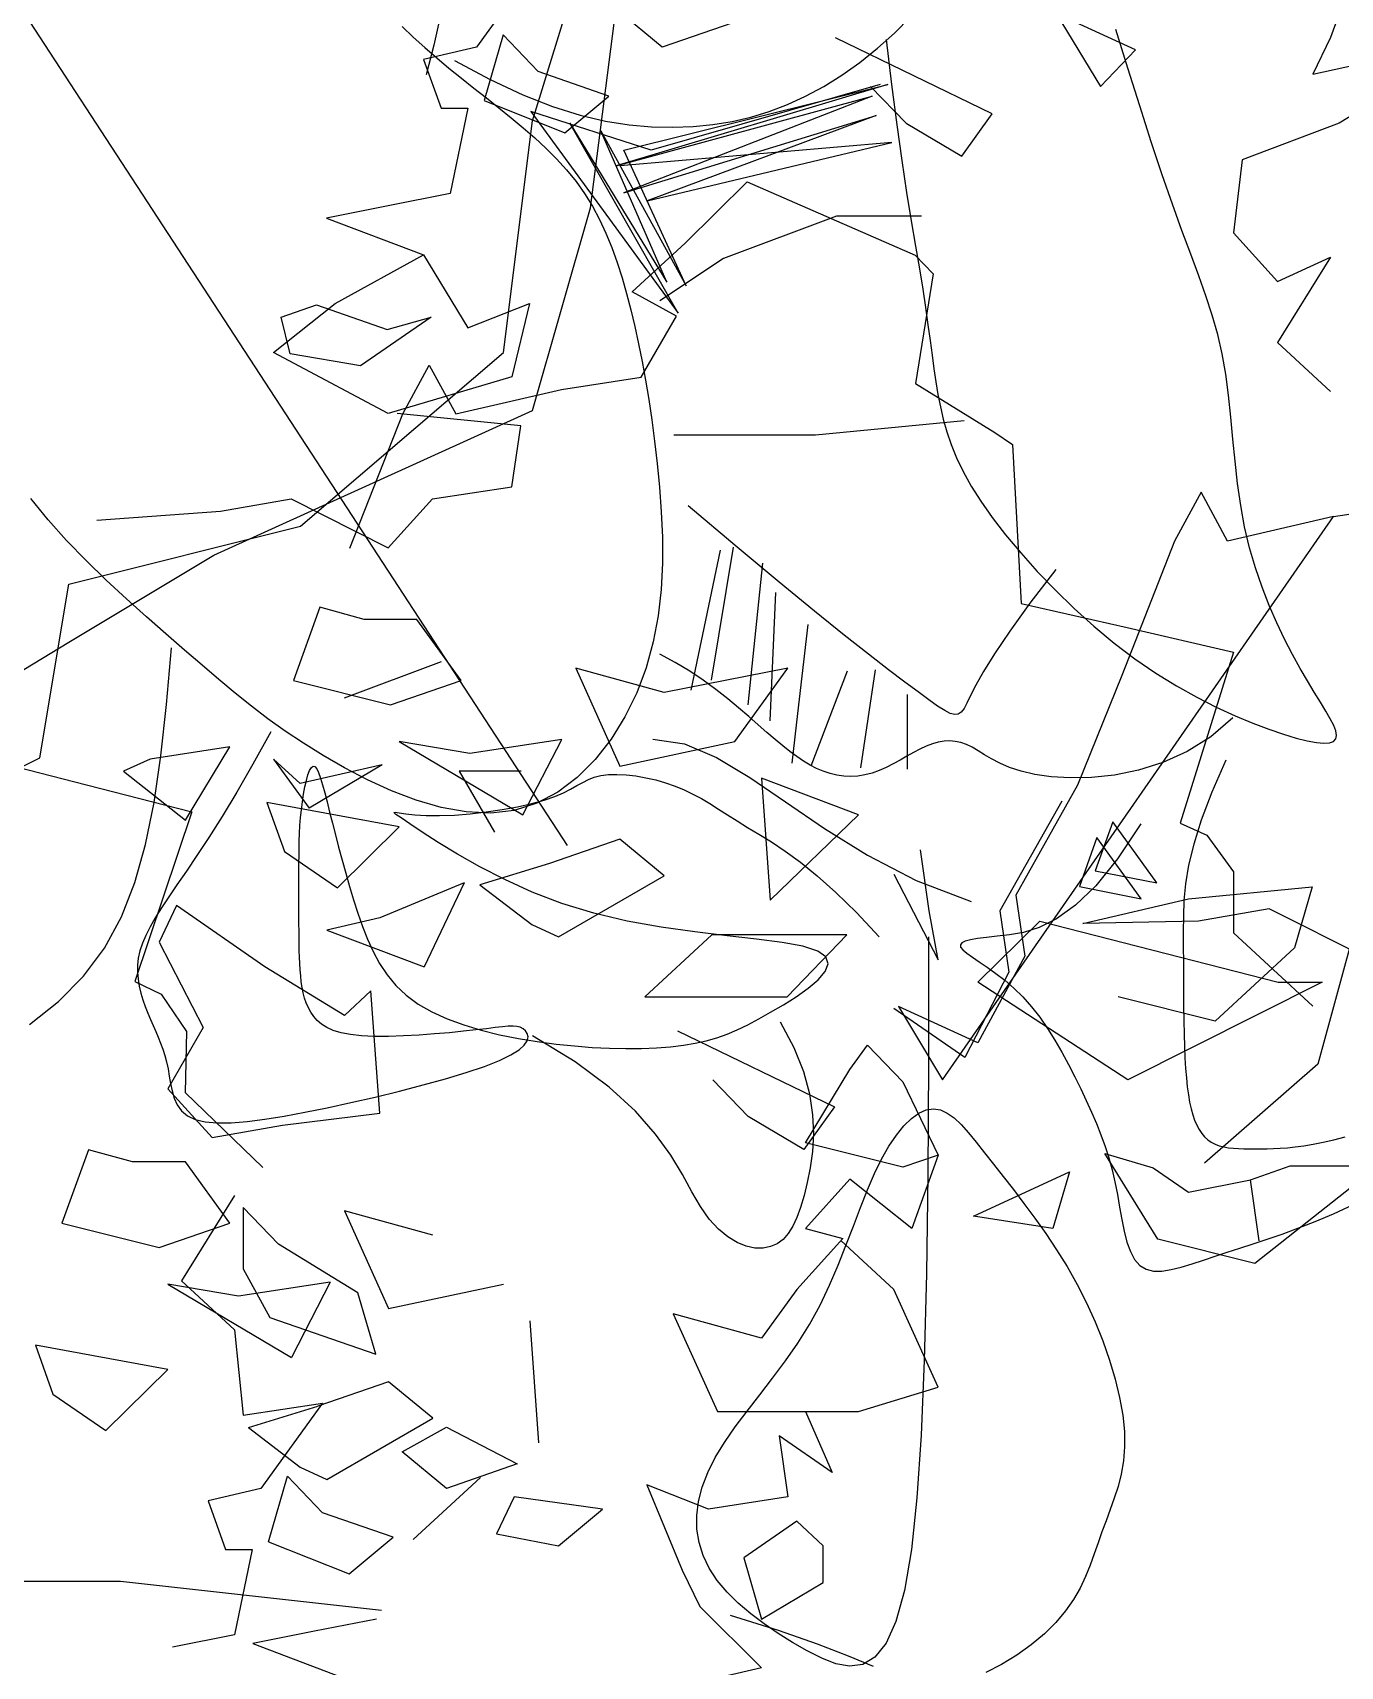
# Model space of a CAD drawing. Header units: metres. Extents: x 10 to 239, y 2 to 253.
# Drawn here: x 90.324 to 92.128, y 52.585 to 54.838 of the extents above; entities that cross this region are included whole.
import ezdxf

# ---------------------------------------------------------------- set-up
doc = ezdxf.new("R2010")
doc.units = ezdxf.units.M
doc.header["$MEASUREMENT"] = 0
doc.layers.add('1', color=7, linetype='Continuous')
doc.layers.add('cot200', color=9, linetype='Continuous')
doc.layers.add('bloques ARBOLES', color=7, linetype='Continuous', true_color=0xb8d897)

# ---------------------------------------------------------------- blocks, each defined once
blk = doc.blocks.new('A$C6F4E7DED')
for p, q in [((1322.96, 623.06), (1116.26, 306.06)), ((996.92, 602.28), (991.05, 608.17)), ((1162.42, 608.88), (1164.84, 597.92)), ((911.81, 589.56), (916.21, 603.57)), ((1003.11, 596.75), (996.92, 602.28)), ((1176.35, 604.65), (1172.34, 600.79)), ((999.92, 600.02), (997.99, 583.57)), ((1009.53, 591.63), (1003.11, 596.75)), ((1168.14, 596.99), (1163.79, 593.24)), ((1164.84, 597.92), (1167.57, 587.14)), ((1172.34, 600.79), (1168.14, 596.99)), ((1016.09, 586.98), (1009.53, 591.63)), ((1157.25, 592.29), (1144.29, 585.32)), ((1163.79, 593.24), (1159.33, 589.54)), ((907.49, 575.81), (911.81, 589.56)), ((1022.71, 582.84), (1016.09, 586.98)), ((1144.29, 585.32), (1132.43, 579.77)), ((1154.79, 585.88), (1150.21, 582.25)), ((1159.33, 589.54), (1154.79, 585.88)), ((997.99, 583.57), (996.09, 568.88)), ((1095.51, 559.56), (999.32, 583.59)), ((999.32, 583.59), (1098.34, 553.91)), ((1002.15, 583.59), (1085.61, 559.56)), ((1098.34, 553.91), (1004.98, 579.35)), ((1004.98, 579.35), (1095.51, 544.01)), ((1029.3, 579.25), (1022.71, 582.84)), ((1035.9, 576.21), (1029.3, 579.25)), ((1132.43, 579.77), (1121.55, 575.5)), ((1145.64, 578.64), (1141.1, 575.03)), ((1150.21, 582.25), (1145.64, 578.64)), ((903.32, 562.7), (907.49, 575.81)), ((1095.51, 544.01), (1003.57, 572.28)), ((1003.57, 572.28), (1087.02, 541.18)), ((1042.53, 573.68), (1035.9, 576.21)), ((1049.25, 571.65), (1042.53, 573.68)), ((1129.46, 573.69), (1075.71, 500.2)), ((1085.61, 559.56), (1129.46, 573.69)), ((1111.52, 572.35), (1102.25, 570.17)), ((1121.55, 575.5), (1111.52, 572.35)), ((1141.1, 575.03), (1136.63, 571.43)), ((996.09, 568.88), (994.23, 555.81)), ((1056.09, 570.09), (1049.25, 571.65)), ((1063.09, 568.98), (1056.09, 570.09)), ((1070.29, 568.3), (1063.09, 568.98)), ((1077.73, 568.02), (1070.29, 568.3)), ((1104, 566.63), (1072.88, 510.09)), ((1075.71, 500.2), (1115.31, 569.45)), ((1085.46, 568.16), (1077.73, 568.02)), ((1115.31, 569.45), (1079.95, 511.5)), ((1079.95, 511.5), (1104, 566.63)), ((1093.6, 568.83), (1085.46, 568.16)), ((1102.25, 570.17), (1093.6, 568.83)), ((1132.27, 567.79), (1128.04, 564.1)), ((1136.63, 571.43), (1132.27, 567.79)), ((899.34, 550.63), (903.32, 562.7)), ((1087.02, 541.18), (997.91, 562.39)), ((997.91, 562.39), (1096.92, 553.91)), ((1123.97, 560.32), (1120.09, 556.44)), ((1128.04, 564.1), (1123.97, 560.32)), ((994.23, 555.81), (992.46, 544.19)), ((1072.88, 510.09), (1095.51, 559.56)), ((1120.09, 556.44), (1116.43, 552.41)), ((895.59, 539.86), (899.34, 550.63)), ((1113, 548.21), (1109.85, 543.81)), ((1116.43, 552.41), (1113, 548.21)), ((992.46, 544.19), (990.78, 533.85)), ((1109.85, 543.81), (1107, 539.2)), ((892.11, 530.28), (895.59, 539.86)), ((1107, 539.2), (1104.41, 534.37)), ((888.89, 521.67), (892.11, 530.28)), ((987.03, 535.6), (1017.98, 535.6)), ((990.78, 533.85), (989.22, 524.64)), ((1017.98, 535.6), (1059.24, 520.13)), ((1104.41, 534.37), (1102.07, 529.33)), ((989.22, 524.64), (987.82, 516.4)), ((1102.07, 529.33), (1099.94, 524.1)), ((885.96, 513.8), (888.89, 521.67)), ((1059.24, 520.13), (1082.46, 504.67)), ((1098, 518.68), (1096.22, 513.08)), ((1099.94, 524.1), (1098, 518.68)), ((883.33, 506.45), (885.96, 513.8)), ((987.82, 516.4), (986.6, 508.97)), ((1096.22, 513.08), (1094.57, 507.31)), ((881.02, 499.41), (883.33, 506.45)), ((986.6, 508.97), (985.56, 502.19)), ((1094.57, 507.31), (1093.03, 501.39)), ((985.56, 502.19), (984.68, 495.97)), ((1093.03, 501.39), (1091.56, 495.3)), ((879.05, 492.45), (881.02, 499.41)), ((984.68, 495.97), (983.92, 490.24)), ((1091.56, 495.3), (1090.18, 489.03)), ((877.42, 485.34), (879.05, 492.45)), ((983.92, 490.24), (983.21, 484.91)), ((1090.18, 489.03), (1088.86, 482.53)), ((876.13, 477.93), (877.42, 485.34)), ((983.21, 484.91), (982.53, 479.91)), ((1088.86, 482.53), (1087.62, 475.77)), ((875.11, 470.22), (876.13, 477.93)), ((982.53, 479.91), (981.82, 475.14)), ((981.82, 475.14), (981.05, 470.54)), ((1087.62, 475.77), (1086.46, 468.71)), ((874.27, 462.31), (875.11, 470.22)), ((980.15, 466.02), (979.09, 461.5)), ((981.05, 470.54), (980.15, 466.02)), ((1086.46, 468.71), (1085.37, 461.31)), ((873.49, 454.26), (874.27, 462.31)), ((971.55, 460.86), (1025.72, 455.71)), ((979.09, 461.5), (977.8, 456.93)), ((1085.37, 461.31), (1084.35, 453.54)), ((872.7, 446.15), (873.49, 454.26)), ((977.8, 456.93), (976.21, 452.26)), ((1025.72, 455.71), (1077.3, 455.71)), ((1084.35, 453.54), (1083.42, 445.35)), ((974.24, 447.44), (971.83, 442.42)), ((976.21, 452.26), (974.24, 447.44)), ((871.79, 438.05), (872.7, 446.15)), ((971.83, 442.42), (968.91, 437.14)), ((1083.42, 445.35), (1082.57, 436.73)), ((870.68, 430.04), (871.79, 438.05)), ((968.91, 437.14), (965.4, 431.57)), ((1082.57, 436.73), (1081.9, 427.75)), ((869.25, 422.21), (870.68, 430.04)), ((965.4, 431.57), (961.24, 425.64)), ((1054.2, 414.79), (1072.14, 429.94)), ((1305.46, 424.82), (1311.75, 432.54)), ((961.24, 425.64), (956.38, 419.34)), ((1081.9, 427.75), (1081.51, 418.49)), ((1298.7, 417.27), (1305.46, 424.82)), ((867.45, 414.6), (869.25, 422.21)), ((956.38, 419.34), (950.87, 412.76)), ((1081.51, 418.49), (1081.51, 409.03)), ((1291.61, 409.93), (1298.7, 417.27)), ((865.31, 407.27), (867.45, 414.6)), ((950.87, 412.76), (944.82, 406.01)), ((1038.91, 402.06), (1054.2, 414.79)), ((1055.7, 414.86), (1063.69, 366.39)), ((1060.49, 413.8), (1071.15, 362.66)), ((862.89, 400.24), (865.31, 407.27)), ((938.03, 406.74), (947.51, 394.38)), ((944.82, 406.01), (938.29, 399.23)), ((1045.03, 409), (1050.37, 357.34)), ((1081.51, 409.03), (1082, 399.45)), ((1284.31, 402.82), (1291.61, 409.93)), ((860.28, 393.54), (862.89, 400.24)), ((938.29, 399.23), (931.39, 392.52)), ((1026.01, 391.48), (1038.91, 402.06)), ((1082, 399.45), (1083.08, 389.85)), ((1276.93, 395.98), (1284.31, 402.82)), ((857.52, 387.2), (860.28, 393.54)), ((947.51, 394.38), (954.87, 384.21)), ((1040.24, 398.35), (1042.37, 351.48)), ((1269.61, 389.42), (1276.93, 395.98)), ((931.39, 392.52), (924.18, 386.02)), ((1015.24, 382.8), (1026.01, 391.48)), ((1083.08, 389.85), (1084.85, 380.3)), ((1262.48, 383.19), (1269.61, 389.42)), ((851.84, 375.73), (854.68, 381.25)), ((854.68, 381.25), (857.52, 387.2)), ((924.18, 386.02), (916.77, 379.84)), ((954.87, 384.21), (960.42, 375.98)), ((1006.34, 375.77), (1015.24, 382.8)), ((1028.51, 386.63), (1032.24, 354.14)), ((1255.67, 377.3), (1262.48, 383.19)), ((849.05, 370.66), (851.84, 375.73)), ((916.77, 379.84), (909.23, 374.1)), ((960.42, 375.98), (964.46, 369.48)), ((999.06, 370.14), (1006.34, 375.77)), ((1076.83, 372.81), (1082.46, 375.82)), ((1084.85, 380.3), (1087.42, 370.9)), ((1249.26, 371.78), (1255.67, 377.3)), ((1262.31, 357.48), (1260.47, 378.11)), ((846.38, 366.07), (849.05, 370.66)), ((909.23, 374.1), (901.64, 368.9)), ((964.46, 369.48), (967.29, 364.47)), ((993.14, 365.66), (999.06, 370.14)), ((1003.99, 370.12), (1009.32, 334.44)), ((1014.12, 369.59), (1027.44, 334.97)), ((1066.62, 366.31), (1071.56, 369.62)), ((1071.56, 369.62), (1076.83, 372.81)), ((1087.42, 370.9), (1090.87, 361.74)), ((1243.16, 366.57), (1249.26, 371.78)), ((843.88, 361.95), (846.38, 366.07)), ((894.11, 364.25), (886.72, 360.12)), ((901.64, 368.9), (894.11, 364.25)), ((967.29, 364.47), (969.22, 360.72)), ((988.32, 362.07), (993.14, 365.66)), ((1062.01, 362.93), (1066.62, 366.31)), ((1237.23, 361.63), (1243.16, 366.57)), ((839.64, 355.04), (841.62, 358.28)), ((841.62, 358.28), (843.88, 361.95)), ((886.72, 360.12), (879.57, 356.49)), ((969.22, 360.72), (970.54, 357.99)), ((970.54, 357.99), (971.55, 356.06)), ((981.17, 356.91), (984.37, 359.17)), ((984.37, 359.17), (988.32, 362.07)), ((992.26, 361.07), (992.26, 333.9)), ((1053.71, 356.25), (1057.71, 359.56)), ((1057.71, 359.56), (1062.01, 362.93)), ((1090.87, 361.74), (1095.16, 352.98)), ((1231.33, 356.89), (1237.23, 361.63)), ((1264.35, 338.75), (1262.31, 357.48)), ((836.78, 349.83), (838.01, 352.23)), ((838.01, 352.23), (839.64, 355.04)), ((872.73, 353.35), (866.31, 350.67)), ((879.57, 356.49), (872.73, 353.35)), ((873.55, 352.63), (881.61, 345.71)), ((971.55, 356.06), (972.54, 354.73)), ((972.54, 354.73), (973.63, 353.98)), ((973.63, 353.98), (974.93, 353.81)), ((974.93, 353.81), (976.55, 354.24)), ((976.55, 354.24), (978.59, 355.26)), ((978.59, 355.26), (981.17, 356.91)), ((1032.24, 354.14), (1034.37, 336.03)), ((1046.56, 350.05), (1050, 353.06)), ((1050, 353.06), (1053.71, 356.25)), ((1095.16, 352.98), (1100.24, 344.8)), ((1219.05, 347.81), (1225.32, 352.3)), ((1225.32, 352.3), (1231.33, 356.89)), ((835.72, 346.18), (835.99, 347.82)), ((836.01, 344.92), (835.72, 346.18)), ((835.99, 347.82), (836.78, 349.83)), ((855.06, 346.61), (850.41, 345.2)), ((860.39, 348.43), (855.06, 346.61)), ((866.31, 350.67), (860.39, 348.43)), ((881.61, 345.71), (890.18, 340.33)), ((1040.43, 344.73), (1043.38, 347.27)), ((1043.38, 347.27), (1046.56, 350.05)), ((1212.39, 343.35), (1219.05, 347.81)), ((1224.31, 347.47), (1230.78, 335.73)), ((836.87, 344.02), (836.01, 344.92)), ((838.33, 343.49), (836.87, 344.02)), ((840.4, 343.34), (838.33, 343.49)), ((843.09, 343.57), (840.4, 343.34)), ((846.42, 344.19), (843.09, 343.57)), ((850.41, 345.2), (846.42, 344.19)), ((890.18, 340.33), (899.03, 336.32)), ((964.11, 339.18), (966.41, 340.63)), ((966.41, 340.63), (968.54, 341.89)), ((968.54, 341.89), (970.62, 342.88)), ((970.62, 342.88), (972.68, 343.59)), ((972.68, 343.59), (974.72, 344.02)), ((974.72, 344.02), (976.77, 344.2)), ((976.77, 344.2), (978.83, 344.11)), ((978.83, 344.11), (980.94, 343.76)), ((980.94, 343.76), (983.09, 343.16)), ((983.09, 343.16), (985.31, 342.32)), ((985.31, 342.32), (987.6, 341.24)), ((987.6, 341.24), (989.97, 339.99)), ((989.97, 339.99), (992.4, 338.63)), ((1032.53, 338.47), (1035.04, 340.33)), ((1035.04, 340.33), (1037.66, 342.42)), ((1037.66, 342.42), (1040.43, 344.73)), ((1073.49, 343.09), (1061.82, 338.17)), ((1085.03, 344.89), (1073.49, 343.09)), ((1100.24, 344.8), (1106.05, 337.38)), ((1205.19, 338.88), (1212.39, 343.35)), ((876.13, 337.16), (881.23, 325.47)), ((899.03, 336.32), (907.94, 333.51)), ((950.71, 333.13), (954.94, 334.51)), ((954.94, 334.51), (958.5, 336.04)), ((958.5, 336.04), (961.51, 337.62)), ((961.51, 337.62), (964.11, 339.18)), ((992.4, 338.63), (994.87, 337.22)), ((994.87, 337.22), (997.39, 335.83)), ((997.39, 335.83), (999.94, 334.53)), ((999.94, 334.53), (1002.5, 333.37)), ((1022.85, 333.13), (1025.29, 334.16)), ((1025.29, 334.16), (1027.69, 335.39)), ((1027.69, 335.39), (1030.09, 336.82)), ((1030.09, 336.82), (1032.53, 338.47)), ((1061.82, 338.17), (1049.67, 330.9)), ((1106.05, 337.38), (1112.54, 330.9)), ((1189.01, 330.01), (1197.37, 334.38)), ((1197.37, 334.38), (1205.19, 338.88)), ((1207.53, 334.03), (1206.85, 332.62)), ((1208.19, 334.84), (1207.53, 334.03)), ((1208.83, 335.02), (1208.19, 334.84)), ((1209.47, 334.53), (1208.83, 335.02)), ((1210.11, 333.44), (1209.47, 334.53)), ((1230.78, 335.73), (1236.67, 325.51)), ((1266.81, 321.77), (1264.35, 338.75)), ((907.94, 333.51), (916.68, 331.75)), ((916.68, 331.75), (925.05, 330.88)), ((925.05, 330.88), (932.81, 330.73)), ((932.81, 330.73), (939.74, 331.15)), ((939.74, 331.15), (945.69, 331.98)), ((945.69, 331.98), (950.71, 333.13)), ((1002.5, 333.37), (1005.08, 332.44)), ((1005.08, 332.44), (1007.66, 331.77)), ((1007.66, 331.77), (1010.23, 331.38)), ((1010.23, 331.38), (1012.8, 331.25)), ((1012.8, 331.25), (1015.34, 331.36)), ((1015.34, 331.36), (1017.87, 331.73)), ((1017.87, 331.73), (1020.38, 332.32)), ((1020.38, 332.32), (1022.85, 333.13)), ((1049.67, 330.9), (1036.68, 322.02)), ((1076.87, 327.71), (1073.57, 326.35)), ((1080.34, 328.92), (1076.87, 327.71)), ((1083.94, 329.95), (1080.34, 328.92)), ((1087.59, 330.79), (1083.94, 329.95)), ((1091.21, 331.42), (1087.59, 330.79)), ((1094.74, 331.83), (1091.21, 331.42)), ((1098.08, 332), (1094.74, 331.83)), ((1101.18, 331.92), (1098.08, 332)), ((1103.95, 331.58), (1101.18, 331.92)), ((1106.35, 330.96), (1103.95, 331.58)), ((1108.5, 330.11), (1106.35, 330.96)), ((1110.55, 329.07), (1108.5, 330.11)), ((1112.65, 327.88), (1110.55, 329.07)), ((1112.54, 330.9), (1119.64, 325.53)), ((1114.95, 326.58), (1112.65, 327.88)), ((1180.25, 326), (1189.01, 330.01)), ((1205.4, 328.21), (1204.6, 325.29)), ((1206.14, 330.67), (1205.4, 328.21)), ((1206.85, 332.62), (1206.14, 330.67)), ((1210.72, 331.84), (1210.11, 333.44)), ((1211.3, 329.81), (1210.72, 331.84)), ((1211.85, 327.44), (1211.3, 329.81)), ((881.23, 325.47), (885.07, 315.35)), ((1036.68, 322.02), (1022.47, 312.3)), ((1067.31, 323.15), (1064.21, 321.33)), ((1070.41, 324.82), (1067.31, 323.15)), ((1073.57, 326.35), (1070.41, 324.82)), ((1117.61, 325.24), (1114.95, 326.58)), ((1120.77, 323.88), (1117.61, 325.24)), ((1119.64, 325.53), (1127.31, 321.46)), ((1124.58, 322.56), (1120.77, 323.88)), ((1129.14, 321.32), (1124.58, 322.56)), ((1162.12, 319.92), (1171.24, 322.57)), ((1171.24, 322.57), (1180.25, 326)), ((1203.74, 321.96), (1202.81, 318.26)), ((1204.6, 325.29), (1203.74, 321.96)), ((1212.34, 324.81), (1211.85, 327.44)), ((1212.77, 322.01), (1212.34, 324.81)), ((1213.13, 319.12), (1212.77, 322.01)), ((1236.67, 325.51), (1242.02, 316.67)), ((1269.89, 306.41), (1266.81, 321.77)), ((1057.74, 317.26), (1054.22, 315.04)), ((1061.04, 319.36), (1057.74, 317.26)), ((1064.21, 321.33), (1061.04, 319.36)), ((1127.31, 321.46), (1135.49, 318.87)), ((1134.32, 320.18), (1129.14, 321.32)), ((1139.92, 319.17), (1134.32, 320.18)), ((1135.49, 318.87), (1144.11, 317.85)), ((1145.75, 318.32), (1139.92, 319.17)), ((1144.11, 317.85), (1153.03, 318.28)), ((1151.62, 317.65), (1145.75, 318.32)), ((1157.34, 317.18), (1151.62, 317.65)), ((1153.03, 318.28), (1162.12, 319.92)), ((1162.72, 316.95), (1157.34, 317.18)), ((1167.57, 316.98), (1162.72, 316.95)), ((1171.7, 317.25), (1167.57, 316.98)), ((1175.03, 317.65), (1171.7, 317.25)), ((1173.58, 313.97), (1176.78, 316.09)), ((1177.48, 318.03), (1175.03, 317.65)), ((1176.78, 316.09), (1178.69, 317.4)), ((1178.96, 318.21), (1177.48, 318.03)), ((1178.69, 317.4), (1179.39, 318.05)), ((1179.39, 318.05), (1178.96, 318.21)), ((1202.81, 318.26), (1201.81, 314.25)), ((1213.41, 316.23), (1213.13, 319.12)), ((1213.63, 313.35), (1213.41, 316.23)), ((1242.02, 316.67), (1246.85, 309.03)), ((819.39, 311.39), (842.6, 226.35)), ((885.07, 315.35), (887.82, 306.57)), ((907.08, 313.97), (915.54, 301.15)), ((1022.47, 312.3), (1006.69, 302.49)), ((1046.3, 310.17), (1041.76, 307.35)), ((1050.43, 312.68), (1046.3, 310.17)), ((1054.22, 315.04), (1050.43, 312.68)), ((1163.23, 307.18), (1169.05, 310.95)), ((1169.05, 310.95), (1173.58, 313.97)), ((1200.72, 309.96), (1199.55, 305.45)), ((1201.81, 314.25), (1200.72, 309.96)), ((1213.78, 310.49), (1213.63, 313.35)), ((1213.88, 307.69), (1213.78, 310.49)), ((887.82, 306.57), (889.67, 298.91)), ((1036.76, 304.01), (1031.22, 299.96)), ((1041.76, 307.35), (1036.76, 304.01)), ((1156.22, 302.89), (1163.23, 307.18)), ((1199.55, 305.45), (1198.3, 300.76)), ((1213.94, 304.94), (1213.88, 307.69)), ((1213.98, 302.27), (1213.94, 304.94)), ((1246.85, 309.03), (1251.18, 302.44)), ((1273.79, 292.53), (1269.89, 306.41)), ((889.67, 298.91), (890.79, 292.12)), ((915.54, 301.15), (923.49, 291.4)), ((1006.69, 302.49), (988.98, 293.35)), ((1031.22, 299.96), (1025.09, 295)), ((1139, 293.62), (1148.12, 298.29)), ((1148.12, 298.29), (1156.22, 302.89)), ((1198.3, 300.76), (1196.97, 295.96)), ((1213.99, 299.69), (1213.98, 302.27)), ((1213.99, 297.22), (1213.99, 299.69)), ((1251.18, 302.44), (1255.04, 296.74)), ((890.79, 292.12), (891.36, 285.97)), ((988.98, 293.35), (968.97, 285.62)), ((1025.09, 295), (1018.3, 288.94)), ((1128.97, 289.09), (1139, 293.62)), ((1196.97, 295.96), (1195.56, 291.09)), ((1213.99, 294.86), (1213.99, 297.22)), ((1213.99, 292.6), (1213.99, 294.86)), ((1213.99, 290.4), (1213.99, 292.6)), ((1255.04, 296.74), (1258.47, 291.76)), ((1278.72, 280), (1273.79, 292.53)), ((891.36, 285.97), (891.57, 280.24)), ((923.49, 291.4), (930.92, 284.29)), ((1018.3, 288.94), (1010.79, 281.59)), ((1118.12, 284.91), (1128.97, 289.09)), ((1194.07, 286.19), (1192.5, 281.33)), ((1195.56, 291.09), (1194.07, 286.19)), ((1213.99, 288.25), (1213.99, 290.4)), ((1213.99, 286.12), (1213.99, 288.25)), ((1213.99, 283.99), (1213.99, 286.12)), ((1258.47, 291.76), (1261.49, 287.34)), ((1261.49, 287.34), (1264.12, 283.35)), ((891.57, 280.24), (891.6, 274.67)), ((930.92, 284.29), (937.81, 279.37)), ((1010.79, 281.59), (1002.5, 272.74)), ((1094.34, 278.48), (1106.53, 281.33)), ((1106.53, 281.33), (1118.12, 284.91)), ((1192.5, 281.33), (1190.83, 276.54)), ((1213.99, 281.83), (1213.99, 283.99)), ((1213.99, 279.61), (1213.99, 281.83)), ((1264.12, 283.35), (1266.38, 279.7)), ((1284.9, 268.68), (1278.72, 280)), ((891.6, 274.67), (891.6, 269.09)), ((937.81, 279.37), (944.13, 276.21)), ((944.13, 276.21), (949.87, 274.38)), ((949.87, 274.38), (955.01, 273.44)), ((1057.95, 273.17), (1069.65, 274.56)), ((1069.65, 274.56), (1081.92, 276.28)), ((1081.92, 276.28), (1094.34, 278.48)), ((1190.83, 276.54), (1189.01, 271.87)), ((1213.97, 272.57), (1213.98, 274.97)), ((1213.98, 274.97), (1213.99, 277.32)), ((1213.99, 277.32), (1213.99, 279.61)), ((1266.38, 279.7), (1268.28, 276.36)), ((1268.28, 276.36), (1269.84, 273.27)), ((891.6, 269.09), (891.59, 263.51)), ((955.01, 273.44), (959.52, 272.95)), ((959.52, 272.95), (963.39, 272.55)), ((963.39, 272.55), (966.6, 272.15)), ((966.6, 272.15), (969.17, 271.71)), ((969.17, 271.71), (971.07, 271.21)), ((971.07, 271.21), (972.31, 270.61)), ((972.77, 269.04), (971.98, 268.01)), ((972.31, 270.61), (972.88, 269.9)), ((972.88, 269.9), (972.77, 269.04)), ((984.45, 272.74), (984.52, 226.93)), ((1024.86, 267.58), (1030.27, 269.3)), ((1030.27, 269.3), (1037.86, 270.7)), ((1037.86, 270.7), (1047.22, 271.93)), ((1047.22, 271.93), (1057.95, 273.17)), ((1189.01, 271.87), (1186.96, 267.35)), ((1213.88, 267.75), (1213.94, 270.16)), ((1213.94, 270.16), (1213.97, 272.57)), ((1269.84, 273.27), (1271.07, 270.39)), ((1271.07, 270.39), (1271.98, 267.65)), ((1292.52, 258.43), (1284.9, 268.68)), ((891.59, 263.51), (891.58, 257.97)), ((965.99, 263.63), (963.12, 261.68)), ((968.5, 265.33), (965.99, 263.63)), ((970.53, 266.78), (968.5, 265.33)), ((971.98, 268.01), (970.53, 266.78)), ((1021.13, 262.89), (1021.89, 265.43)), ((1022.21, 260.06), (1021.13, 262.89)), ((1021.89, 265.43), (1024.86, 267.58)), ((1184.6, 263.02), (1181.86, 258.91)), ((1186.96, 267.35), (1184.6, 263.02)), ((1213.56, 260.71), (1213.7, 263)), ((1213.7, 263), (1213.81, 265.35)), ((1213.81, 265.35), (1213.88, 267.75)), ((1271.98, 267.65), (1272.57, 265.01)), ((1272.57, 265.01), (1272.88, 262.43)), ((1272.88, 262.43), (1272.91, 259.85)), ((891.58, 257.97), (891.55, 252.52)), ((956.69, 256.9), (953.35, 254.04)), ((959.98, 259.44), (956.69, 256.9)), ((963.12, 261.68), (959.98, 259.44)), ((1024.75, 257.06), (1022.21, 260.06)), ((1028.37, 253.98), (1024.75, 257.06)), ((1181.86, 258.91), (1178.65, 255.05)), ((1212.83, 254.31), (1213.14, 256.36)), ((1213.14, 256.36), (1213.38, 258.5)), ((1213.38, 258.5), (1213.56, 260.71)), ((1272.68, 257.29), (1272.25, 254.74)), ((1272.91, 259.85), (1272.68, 257.29)), ((1301.7, 249.14), (1292.52, 258.43)), ((891.55, 252.52), (891.5, 247.23)), ((950.06, 250.83), (946.92, 247.28)), ((953.35, 254.04), (950.06, 250.83)), ((1032.71, 250.91), (1028.37, 253.98)), ((1037.4, 247.97), (1032.71, 250.91)), ((1174.92, 251.49), (1170.57, 248.26)), ((1178.65, 255.05), (1174.92, 251.49)), ((1211.32, 248.63), (1211.94, 250.44)), ((1211.94, 250.44), (1212.43, 252.34)), ((1212.43, 252.34), (1212.83, 254.31)), ((1271.64, 252.23), (1270.89, 249.75)), ((1272.25, 254.74), (1271.64, 252.23)), ((891.5, 247.23), (891.42, 242.14)), ((946.92, 247.28), (943.93, 243.42)), ((1042.05, 245.25), (1037.4, 247.97)), ((1046.38, 242.83), (1042.05, 245.25)), ((1165.58, 245.37), (1160, 242.83)), ((1170.57, 248.26), (1165.58, 245.37)), ((1208.63, 243.68), (1209.69, 245.25)), ((1209.69, 245.25), (1210.58, 246.9)), ((1210.58, 246.9), (1211.32, 248.63)), ((1269.11, 244.97), (1268.15, 242.67)), ((1270.04, 247.33), (1269.11, 244.97)), ((1270.89, 249.75), (1270.04, 247.33)), ((1312.22, 240.77), (1301.7, 249.14)), ((891.42, 242.14), (891.31, 237.31)), ((941.09, 239.33), (938.4, 235.05)), ((943.93, 243.42), (941.09, 239.33)), ((1038.61, 241.81), (1033.62, 232.45)), ((1050.4, 240.71), (1046.38, 242.83)), ((1054.23, 238.88), (1050.4, 240.71)), ((1057.95, 237.3), (1054.23, 238.88)), ((1130.76, 237.48), (1131.42, 238.47)), ((1131.42, 238.47), (1132.32, 239.24)), ((1132.32, 239.24), (1133.34, 239.76)), ((1133.34, 239.76), (1134.52, 240.07)), ((1134.52, 240.07), (1135.94, 240.19)), ((1135.94, 240.19), (1137.69, 240.15)), ((1137.69, 240.15), (1139.84, 239.96)), ((1139.84, 239.96), (1142.47, 239.66)), ((1147.52, 238.7), (1140.84, 237.06)), ((1142.47, 239.66), (1145.67, 239.26)), ((1145.67, 239.26), (1149.51, 238.81)), ((1153.94, 240.61), (1147.52, 238.7)), ((1149.51, 238.81), (1154.04, 238.31)), ((1160, 242.83), (1153.94, 240.61)), ((1154.04, 238.31), (1159.11, 237.81)), ((1198.63, 237.76), (1201.48, 238.62)), ((1201.48, 238.62), (1203.83, 239.67)), ((1203.83, 239.67), (1205.77, 240.87)), ((1205.77, 240.87), (1207.35, 242.22)), ((1207.35, 242.22), (1208.63, 243.68)), ((1266.24, 238.28), (1265.32, 236.13)), ((1267.19, 240.45), (1266.24, 238.28)), ((1268.15, 242.67), (1267.19, 240.45)), ((891.17, 232.79), (890.99, 228.62)), ((891.31, 237.31), (891.17, 232.79)), ((938.4, 235.05), (935.85, 230.65)), ((1033.62, 232.45), (1030.11, 223.68)), ((1061.68, 235.97), (1057.95, 237.3)), ((1065.5, 234.86), (1061.68, 235.97)), ((1069.53, 233.95), (1065.5, 234.86)), ((1073.86, 233.22), (1069.53, 233.95)), ((1078.57, 232.66), (1073.86, 233.22)), ((1083.65, 232.26), (1078.57, 232.66)), ((1107.1, 232.44), (1100.83, 232.12)), ((1113.6, 232.95), (1107.1, 232.44)), ((1113.26, 227.13), (1128.88, 236.66)), ((1120.28, 233.65), (1113.6, 232.95)), ((1127.12, 234.56), (1120.28, 233.65)), ((1134, 235.69), (1127.12, 234.56)), ((1130.5, 236.28), (1130.76, 237.48)), ((1130.81, 234.89), (1130.5, 236.28)), ((1131.85, 233.31), (1130.81, 234.89)), ((1133.77, 231.56), (1131.85, 233.31)), ((1140.84, 237.06), (1134, 235.69)), ((1159.11, 237.81), (1164.56, 237.33)), ((1164.56, 237.33), (1170.2, 236.93)), ((1170.2, 236.93), (1175.86, 236.62)), ((1175.86, 236.62), (1181.37, 236.45)), ((1181.37, 236.45), (1186.54, 236.45)), ((1186.54, 236.45), (1191.21, 236.66)), ((1191.21, 236.66), (1195.23, 237.1)), ((1195.23, 237.1), (1198.63, 237.76)), ((1264.44, 233.97), (1263.63, 231.77)), ((1265.32, 236.13), (1264.44, 233.97)), ((890.99, 228.62), (890.76, 224.79)), ((935.85, 230.65), (933.44, 226.19)), ((984.52, 226.93), (984.77, 186.02)), ((1089.08, 232.04), (1083.65, 232.26)), ((1094.81, 231.99), (1089.08, 232.04)), ((1100.83, 232.12), (1094.81, 231.99)), ((1100.9, 217.93), (1113.26, 227.13)), ((1136.74, 229.67), (1133.77, 231.56)), ((1140.92, 227.64), (1136.74, 229.67)), ((1146.4, 225.49), (1140.92, 227.64)), ((1262.24, 227.13), (1261.7, 224.63)), ((1262.89, 229.5), (1262.24, 227.13)), ((1263.63, 231.77), (1262.89, 229.5)), ((842.6, 226.35), (883.86, 190.27)), ((890.48, 221.29), (890.15, 218.08)), ((890.76, 224.79), (890.48, 221.29)), ((931.16, 221.73), (929, 217.33)), ((933.44, 226.19), (931.16, 221.73)), ((1030.11, 223.68), (1027.89, 215.5)), ((1153.02, 223.26), (1146.4, 225.49)), ((1160.55, 220.99), (1153.02, 223.26)), ((1168.75, 218.73), (1160.55, 220.99)), ((1261.26, 221.99), (1260.82, 219.27)), ((1261.7, 224.63), (1261.26, 221.99)), ((889.76, 215.16), (889.3, 212.5)), ((890.15, 218.08), (889.76, 215.16)), ((929, 217.33), (926.96, 213.04)), ((1027.89, 215.5), (1026.74, 207.91)), ((1091.31, 209.14), (1100.9, 217.93)), ((1177.39, 216.5), (1168.75, 218.73)), ((1186.25, 214.35), (1177.39, 216.5)), ((1260.28, 216.56), (1259.5, 213.95)), ((1260.82, 219.27), (1260.28, 216.56)), ((888.77, 210.08), (888.16, 207.88)), ((889.3, 212.5), (888.77, 210.08)), ((925.06, 208.83), (923.28, 204.67)), ((926.96, 213.04), (925.06, 208.83)), ((977.67, 208.51), (975.15, 206.7)), ((980.18, 209.64), (977.67, 208.51)), ((982.73, 210.03), (980.18, 209.64)), ((985.35, 209.63), (982.73, 210.03)), ((988.02, 208.45), (985.35, 209.63)), ((1083.99, 200.85), (1091.31, 209.14)), ((1195.09, 212.32), (1186.25, 214.35)), ((1203.67, 210.46), (1195.09, 212.32)), ((1211.81, 208.79), (1203.67, 210.46)), ((1219.42, 207.37), (1211.81, 208.79)), ((1256.81, 209.35), (1254.66, 207.54)), ((1258.38, 211.52), (1256.81, 209.35)), ((1259.5, 213.95), (1258.38, 211.52)), ((886.71, 204.09), (885.84, 202.48)), ((887.48, 205.89), (886.71, 204.09)), ((888.16, 207.88), (887.48, 205.89)), ((923.28, 204.67), (921.64, 200.53)), ((972.57, 204.28), (969.9, 201.33)), ((975.15, 206.7), (972.57, 204.28)), ((990.74, 206.52), (988.02, 208.45)), ((993.48, 203.85), (990.74, 206.52)), ((996.21, 200.49), (993.48, 203.85)), ((1026.74, 207.91), (1026.45, 200.89)), ((1226.46, 206.23), (1219.42, 207.37)), ((1232.9, 205.41), (1226.46, 206.23)), ((1238.7, 204.96), (1232.9, 205.41)), ((1243.81, 204.9), (1238.7, 204.96)), ((1248.2, 205.29), (1243.81, 204.9)), ((1251.82, 206.16), (1248.2, 205.29)), ((1254.66, 207.54), (1251.82, 206.16)), ((836.67, 198.76), (832.55, 199.82)), ((840.62, 197.87), (836.67, 198.76)), ((844.32, 197.14), (840.62, 197.87)), ((847.71, 196.58), (844.32, 197.14)), ((880, 197.14), (878.49, 196.58)), ((881.39, 197.87), (880, 197.14)), ((882.66, 198.76), (881.39, 197.87)), ((883.83, 199.82), (882.66, 198.76)), ((884.89, 201.06), (883.83, 199.82)), ((885.84, 202.48), (884.89, 201.06)), ((921.64, 200.53), (920.14, 196.36)), ((967.07, 197.89), (964.06, 194.04)), ((969.9, 201.33), (967.07, 197.89)), ((998.93, 196.44), (996.21, 200.49)), ((1026.45, 200.89), (1026.82, 194.43)), ((1078.45, 193.14), (1083.99, 200.85)), ((850.81, 196.15), (847.71, 196.58)), ((853.66, 195.85), (850.81, 196.15)), ((856.3, 195.64), (853.66, 195.85)), ((858.75, 195.52), (856.3, 195.64)), ((861.06, 195.45), (858.75, 195.52)), ((863.26, 195.43), (861.06, 195.45)), ((865.38, 195.43), (863.26, 195.43)), ((867.45, 195.43), (865.38, 195.43)), ((869.48, 195.45), (867.45, 195.43)), ((871.44, 195.52), (869.48, 195.45)), ((873.33, 195.64), (871.44, 195.52)), ((875.14, 195.85), (873.33, 195.64)), ((876.87, 196.15), (875.14, 195.85)), ((878.49, 196.58), (876.87, 196.15)), ((918.78, 192.14), (917.58, 187.83)), ((920.14, 196.36), (918.78, 192.14)), ((964.06, 194.04), (960.81, 189.84)), ((1001.61, 191.74), (998.93, 196.44)), ((1004.22, 186.41), (1001.61, 191.74)), ((1026.82, 194.43), (1027.65, 188.53)), ((1074.2, 186.1), (1078.45, 193.14)), ((917.58, 187.83), (916.53, 183.4)), ((957.29, 185.35), (953.56, 180.58)), ((960.81, 189.84), (957.29, 185.35)), ((984.77, 186.02), (985.25, 149.86)), ((1006.77, 180.49), (1004.22, 186.41)), ((1027.65, 188.53), (1028.72, 183.18)), ((1070.76, 179.82), (1074.2, 186.1)), ((915.63, 178.83), (914.82, 174.23)), ((916.53, 183.4), (915.63, 178.83)), ((953.56, 180.58), (949.68, 175.53)), ((1009.31, 174.07), (1006.77, 180.49)), ((1028.72, 183.18), (1029.88, 178.38)), ((1067.63, 174.38), (1070.76, 179.82)), ((836.8, 171.8), (829.59, 175.12)), ((914.82, 174.23), (914.02, 169.71)), ((949.68, 175.53), (945.71, 170.19)), ((1011.89, 167.27), (1009.31, 174.07)), ((1029.88, 178.38), (1031.11, 174.12)), ((1031.11, 174.12), (1032.45, 170.4)), ((1064.4, 169.84), (1067.63, 174.38)), ((843.54, 168.95), (836.8, 171.8)), ((849.8, 166.49), (843.54, 168.95)), ((914.02, 169.71), (913.15, 165.41)), ((945.71, 170.19), (941.72, 164.58)), ((1014.59, 160.21), (1011.89, 167.27)), ((1032.45, 170.4), (1033.94, 167.21)), ((1033.94, 167.21), (1035.6, 164.56)), ((1061.06, 166.18), (1064.4, 169.84)), ((855.62, 164.34), (849.8, 166.49)), ((861.06, 162.46), (855.62, 164.34)), ((866.16, 160.78), (861.06, 162.46)), ((912.14, 161.46), (910.91, 157.97)), ((913.15, 165.41), (912.14, 161.46)), ((941.72, 164.58), (937.78, 158.68)), ((1035.6, 164.56), (1037.49, 162.44)), ((1037.49, 162.44), (1039.63, 160.84)), ((1039.63, 160.84), (1042.05, 159.78)), ((1050.95, 159.94), (1054.27, 161.28)), ((1054.27, 161.28), (1057.66, 163.34)), ((1057.66, 163.34), (1061.06, 166.18)), ((870.98, 159.24), (866.16, 160.78)), ((875.57, 157.78), (870.98, 159.24)), ((880, 156.34), (875.57, 157.78)), ((884.28, 154.89), (880, 156.34)), ((888.4, 153.51), (884.28, 154.89)), ((909.39, 155.08), (907.51, 152.9)), ((910.91, 157.97), (909.39, 155.08)), ((937.78, 158.68), (933.94, 152.5)), ((1017.47, 152.98), (1014.59, 160.21)), ((1042.05, 159.78), (1044.78, 159.24)), ((1044.78, 159.24), (1047.77, 159.28)), ((1047.77, 159.28), (1050.95, 159.94)), ((892.33, 152.31), (888.4, 153.51)), ((896.01, 151.4), (892.33, 152.31)), ((899.41, 150.9), (896.01, 151.4)), ((902.48, 150.9), (899.41, 150.9)), ((905.2, 151.54), (902.48, 150.9)), ((907.51, 152.9), (905.2, 151.54)), ((933.94, 152.5), (930.29, 146.03)), ((985.25, 149.86), (986.03, 118.28)), ((1020.6, 145.7), (1017.47, 152.98)), ((930.29, 146.03), (926.87, 139.3)), ((1024.05, 138.48), (1020.6, 145.7)), ((926.87, 139.3), (923.73, 132.39)), ((1027.86, 131.43), (1024.05, 138.48)), ((923.73, 132.39), (920.92, 125.38)), ((1032.09, 124.64), (1027.86, 131.43)), ((920.92, 125.38), (918.47, 118.38)), ((1036.62, 118.11), (1032.09, 124.64)), ((918.47, 118.38), (916.42, 111.48)), ((986.03, 118.28), (987.17, 91.1)), ((1041.31, 111.81), (1036.62, 118.11)), ((916.42, 111.48), (914.81, 104.78)), ((1046.03, 105.71), (1041.31, 111.81)), ((914.81, 104.78), (913.69, 98.37)), ((1050.62, 99.8), (1046.03, 105.71)), ((913.69, 98.37), (913.09, 92.34)), ((1054.94, 94.04), (1050.62, 99.8)), ((913.09, 92.34), (913.04, 86.78)), ((987.17, 91.1), (988.71, 68.16)), ((1058.87, 88.42), (1054.94, 94.04)), ((913.04, 86.78), (913.46, 81.63)), ((1062.25, 82.89), (1058.87, 88.42)), ((913.46, 81.63), (914.28, 76.83)), ((1064.97, 77.46), (1062.25, 82.89)), ((1067, 72.12), (1064.97, 77.46)), ((914.28, 76.83), (915.4, 72.32)), ((915.4, 72.32), (916.75, 68.03)), ((1068.33, 66.87), (1067, 72.12)), ((916.75, 68.03), (918.23, 63.9)), ((988.71, 68.16), (990.72, 49.31)), ((1068.97, 61.74), (1068.33, 66.87)), ((918.23, 63.9), (919.76, 59.85)), ((919.76, 59.85), (921.26, 55.84)), ((1068.9, 56.73), (1068.97, 61.74)), ((921.26, 55.84), (922.67, 51.79)), ((1068.12, 51.85), (1068.9, 56.73)), ((922.67, 51.79), (924.06, 47.71)), ((924.06, 47.71), (925.55, 43.6)), ((990.72, 49.31), (993.26, 34.36)), ((1066.62, 47.11), (1068.12, 51.85)), ((925.55, 43.6), (927.23, 39.46)), ((1061.48, 38.09), (1064.4, 42.52)), ((1064.4, 42.52), (1066.62, 47.11)), ((927.23, 39.46), (929.21, 35.3)), ((1057.92, 33.84), (1061.48, 38.09)), ((929.21, 35.3), (931.6, 31.13)), ((931.6, 31.13), (934.5, 26.95)), ((993.26, 34.36), (996.36, 23.11)), ((1053.83, 29.76), (1057.92, 33.84)), ((934.5, 26.95), (938.03, 22.76)), ((1039.17, 19.8), (1056.66, 25.34)), ((1044.43, 22.2), (1049.3, 25.88)), ((1049.3, 25.88), (1053.83, 29.76)), ((938.03, 22.76), (942.23, 18.6)), ((942.23, 18.6), (947.03, 14.56)), ((996.36, 23.11), (999.98, 15.17)), ((1025.01, 14.8), (1039.17, 19.8)), ((1034.05, 15.47), (1039.32, 18.72)), ((1039.32, 18.72), (1044.43, 22.2)), ((947.03, 14.56), (952.28, 10.77)), ((999.98, 15.17), (1004.05, 10.1)), ((1013.66, 10.41), (1025.01, 14.8)), ((1023.44, 9.75), (1028.72, 12.46)), ((1028.72, 12.46), (1034.05, 15.47)), ((952.28, 10.77), (957.85, 7.36)), ((957.85, 7.36), (963.6, 4.45)), ((1004.05, 10.1), (1008.49, 7.46)), ((1004.6, 6.71), (1013.66, 10.41)), ((1008.49, 7.46), (1013.25, 6.82)), ((1013.25, 6.82), (1018.26, 7.72)), ((1018.26, 7.72), (1023.44, 9.75))]:
    blk.add_line(p, q)
blk = doc.blocks.new('ARBOL22')
for points in [[(1.4985, 1.1212), (1.4805, 1.0715), (1.4685, 1.0466), (1.5823, 1.0715), (1.4864, 1.0135), (1.4206, 0.9886), (1.4146, 0.9391), (1.4446, 0.906), (1.4805, 0.9224), (1.4446, 0.8645), (1.4805, 0.8314)], [(0.2961, 0.2167), (0.4461, 0.5042), (0.6051, 0.5828), (0.6248, 0.7006), (0.782, 0.7399), (0.9196, 0.8578), (0.9393, 1.015), (1.0179, 1.2704), (1.0375, 1.624)], [(0.2513, 0.2291), (0.3889, 0.5182), (0.6248, 0.6613), (0.7231, 0.7203), (0.9393, 0.8185), (0.9786, 0.956), (1.0565, 1.565)], [(0.8234, 1.3299), (0.8175, 1.2803), (0.8475, 1.2472), (0.8834, 1.2637), (0.8475, 1.2057), (0.8834, 1.1726), (0.8893, 1.1146), (0.9432, 1.1229), (0.9013, 1.0649), (0.8654, 1.0567), (0.8773, 1.0235), (0.8954, 1.0235), (0.8834, 0.9656), (0.8414, 0.9573), (0.7996, 0.9489), (0.8654, 0.9241), (0.8954, 0.8745), (0.9372, 0.891), (0.9252, 0.8414), (0.8414, 0.8165), (0.7636, 0.8578), (0.8055, 0.891), (0.8654, 0.9241)], [(1.3483, 1.0632), (1.2944, 1.0879), (1.3244, 1.0383)], [(1.1686, 1.0383), (1.1926, 1.0134), (1.2304, 0.991), (1.2511, 1.0198), (1.1447, 1.0714)], [(1.3244, 1.0383), (1.3483, 1.0632)], [(0.8154, 0.7251), (0.8513, 0.8162), (0.8692, 0.8493), (0.8872, 0.8162), (0.959, 0.8328), (1.013, 0.841), (1.0369, 0.8824), (1.0069, 0.899), (1.0428, 0.9321), (1.0848, 0.9736), (1.1987, 0.9239), (1.2109, 0.9113), (1.199, 0.8369), (1.2529, 0.8036), (1.2649, 0.7953), (1.2708, 0.6876), (1.3426, 0.6712), (1.4146, 0.6545), (1.3785, 0.5386), (1.3967, 0.5303), (1.4146, 0.5055), (1.4146, 0.4641), (1.4685, 0.4144)], [(0.5653, 0.5828), (0.6367, 0.5646), (0.7083, 0.5463), (0.6695, 0.4312), (0.6874, 0.4226), (0.7047, 0.3973), (0.7037, 0.3559), (0.7564, 0.3049)], [(1.4826, 0.7465), (1.5366, 0.7547), (1.5605, 0.7961), (1.5305, 0.8127), (1.5664, 0.8458), (1.7222, 0.8376), (1.7701, 0.8127), (1.8301, 0.8127), (1.8599, 0.705), (1.9139, 0.705), (1.9258, 0.647), (1.9319, 0.6221), (2.0576, 0.5559)], [(0.6437, 0.744), (0.7276, 0.7501), (0.7755, 0.7585), (0.8414, 0.7254), (0.8714, 0.7585), (0.9252, 0.7668), (0.9313, 0.8081), (0.8475, 0.8165)], [(0.8117, 0.6235), (0.8775, 0.6483)], [(0.7339, 0.5903), (0.6799, 0.5819)], [(0.7039, 0.5406), (0.7339, 0.5903)], [(0.6799, 0.5819), (0.6619, 0.5737)], [(0.7817, 0.5655), (0.7637, 0.5819)], [(0.7637, 0.5819), (0.7878, 0.5488)], [(0.8374, 0.5782), (0.7817, 0.5655)], [(0.8374, 0.5782), (0.7878, 0.5488)], [(0.6619, 0.5737), (0.7039, 0.5406)], [(0.9316, 0.5737), (0.8896, 0.5737)], [(0.8896, 0.5737), (0.9135, 0.5324)], [(1.2983, 0.5535), (1.2563, 0.479), (1.2624, 0.4375), (1.2324, 0.3795), (1.1844, 0.4128)], [(1.2083, 0.479), (1.2024, 0.5204)], [(1.1844, 0.5039), (1.2144, 0.4459)], [(0.893, 0.4981), (0.8357, 0.4744)], [(0.893, 0.4981), (0.8657, 0.4411)], [(1.5048, 0.4474), (1.4389, 0.4805), (1.391, 0.4721), (1.3125, 0.4705), (1.3843, 0.4871), (1.4681, 0.4954), (1.4561, 0.4539), (1.4023, 0.4043), (1.3364, 0.4207)], [(0.6978, 0.4826), (0.686, 0.4578)], [(0.7578, 0.4411), (0.6978, 0.4826)], [(1.2144, 0.4459), (1.2083, 0.479)], [(0.8357, 0.4744), (0.7998, 0.466)], [(0.7998, 0.466), (0.8657, 0.4411)], [(0.686, 0.4578), (0.7158, 0.3998)], [(0.8117, 0.408), (0.7578, 0.4411)], [(0.8296, 0.4247), (0.8117, 0.408)], [(0.8357, 0.3418), (0.8296, 0.4247)], [(0.7158, 0.3998), (0.6919, 0.3584)], [(1.0377, 0.3976), (1.1441, 0.3461), (1.1234, 0.3172), (1.0856, 0.3396), (1.0616, 0.3645)], [(1.1665, 0.3879), (1.1904, 0.3631), (1.2144, 0.3133), (1.1904, 0.3051), (1.1245, 0.3216), (1.1545, 0.3713)], [(1.1545, 0.3713), (1.1665, 0.3879)], [(0.6919, 0.3584), (0.7219, 0.3252)], [(0.7219, 0.3252), (0.7698, 0.3336)], [(0.7698, 0.3336), (0.8357, 0.3418)], [(0.6381, 0.3169), (0.6201, 0.2672)], [(0.668, 0.3087), (0.6381, 0.3169)], [(1.2144, 0.3133), (1.1965, 0.2636), (1.1545, 0.2969), (1.1245, 0.2636), (1.1497, 0.2567), (1.1186, 0.2222), (1.0945, 0.1891), (1.0347, 0.2056), (1.0647, 0.1394), (1.1604, 0.1394), (1.2144, 0.156), (1.1844, 0.2222), (1.1485, 0.2553)], [(1.4322, 0.2552), (1.4263, 0.2966), (1.4532, 0.3061), (1.513, 0.3061), (1.4291, 0.2399), (1.3633, 0.2564), (1.3274, 0.3144), (1.3603, 0.3048), (1.3843, 0.2883), (1.4263, 0.2966)], [(0.7039, 0.3087), (0.668, 0.3087)], [(0.7339, 0.2672), (0.7039, 0.3087)], [(0.7371, 0.286), (0.7012, 0.228)], [(0.743, 0.2777), (0.743, 0.2362)], [(0.7671, 0.2529), (0.743, 0.2777)], [(0.6201, 0.2672), (0.686, 0.2507)], [(0.686, 0.2507), (0.7339, 0.2672)], [(0.8117, 0.2756), (0.8416, 0.2092)], [(0.8716, 0.259), (0.8117, 0.2756)], [(0.8209, 0.2198), (0.7671, 0.2529)], [(0.743, 0.2362), (0.761, 0.2031)], [(0.7398, 0.2176), (0.6919, 0.2258)], [(0.6919, 0.2258), (0.7758, 0.1761)], [(0.7012, 0.228), (0.7371, 0.1949)], [(0.8021, 0.2272), (0.7398, 0.2176)], [(0.8021, 0.2272), (0.7758, 0.1761)], [(0.8416, 0.2092), (0.9195, 0.2258)], [(0.833, 0.1782), (0.8209, 0.2198)], [(0.761, 0.2031), (0.833, 0.1782)], [(0.9375, 0.201), (0.9434, 0.1181)], [(0.7371, 0.1949), (0.743, 0.1369)], [(0.6919, 0.1679), (0.6022, 0.1845)], [(0.6022, 0.1845), (0.614, 0.1512)], [(0.6499, 0.1265), (0.6919, 0.1679)], [(0.8416, 0.1596), (0.7937, 0.143)], [(0.8716, 0.1348), (0.8416, 0.1596)], [(0.614, 0.1512), (0.6499, 0.1265)], [(0.743, 0.1369), (0.7969, 0.1451)], [(0.7969, 0.1451), (0.7551, 0.0872)], [(0.7466, 0.1285), (0.7937, 0.143)], [(0.7998, 0.0933), (0.8716, 0.1348)], [(1.1245, 0.1394), (1.1424, 0.098), (1.1065, 0.1229), (1.1125, 0.0814), (1.0586, 0.0732), (1.0168, 0.0896), (1.0407, 0.0317), (1.0527, 0.007), (1.0945, -0.0345), (1.0586, -0.0428), (1.0635, -0.0563), (1.095, -0.0701), (1.1136, -0.1106), (1.0364, -0.1553)], [(0.7466, 0.1285), (0.7817, 0.1017)], [(0.8509, 0.112), (0.8809, 0.1287)], [(0.8809, 0.1287), (0.9288, 0.1038)], [(0.8809, 0.0872), (0.8509, 0.112)], [(0.7817, 0.1017), (0.7998, 0.0933)], [(0.9288, 0.1038), (0.8809, 0.0872)], [(0.7602, 0.0509), (0.773, 0.0956)], [(0.7969, 0.0707), (0.773, 0.0956)], [(0.9041, 0.0947), (0.8584, 0.0526)], [(0.7551, 0.0872), (0.7192, 0.0789)], [(0.7192, 0.0789), (0.731, 0.0458)], [(0.8448, 0.0541), (0.7969, 0.0707)], [(0.731, 0.0458), (0.7491, 0.0458)], [(0.7491, 0.0458), (0.7371, -0.0122)], [(0.7602, 0.0509), (0.815, 0.0292)], [(0.815, 0.0292), (0.8448, 0.0541)], [(0.8368, 0.0045), (0.6599, 0.0241), (0.5223, 0.0241), (0.2667, 0.0438)], [(0.7914, -0.0097), (0.7496, -0.0181)], [(0.8334, -0.0015), (0.7914, -0.0097)], [(0.7371, -0.0122), (0.6951, -0.0204)], [(0.7496, -0.0181), (0.8155, -0.043)]]:
    blk.add_lwpolyline(points)
for points in [[(1.0272, 1.1064), (1.0751, 1.0815), (1.0272, 1.0649), (0.9972, 1.0898)], [(0.9432, 1.0484), (0.9193, 1.0733), (0.9064, 1.0287), (0.9613, 1.0069), (0.9911, 1.0318)], [(0.7927, 0.8901), (0.8407, 0.8734), (0.8706, 0.8818), (0.8227, 0.8487), (0.7748, 0.857), (0.7689, 0.8818)], [(1.4826, 0.7465), (1.4107, 0.7299), (1.3928, 0.763), (1.3748, 0.7299), (1.3389, 0.6388), (1.309, 0.5642), (1.267, 0.4897), (1.2731, 0.4482), (1.2413, 0.3894), (1.1874, 0.4141), (1.2174, 0.3645)], [(0.7771, 0.6353), (0.843, 0.6188), (0.8909, 0.6353), (0.8609, 0.6768), (0.825, 0.6768), (0.795, 0.685)], [(0.9986, 0.5773), (1.0765, 0.594), (1.1124, 0.6437), (1.0286, 0.6271), (0.9686, 0.6437)], [(0.9327, 0.5442), (0.9591, 0.5953), (0.8968, 0.5857), (0.8489, 0.594)], [(1.1004, 0.4862), (1.1604, 0.5442), (1.0945, 0.5691)], [(0.8069, 0.4946), (0.8489, 0.536), (0.7591, 0.5526), (0.771, 0.5193)], [(1.3328, 0.5395), (1.321, 0.5062), (1.3628, 0.498)], [(0.9387, 0.4698), (0.9568, 0.4614), (1.0286, 0.5029), (0.9986, 0.5277), (0.9507, 0.5111), (0.9036, 0.4966)], [(1.3221, 0.5288), (1.3103, 0.4955), (1.3521, 0.4873)], [(1.3431, 0.3645), (1.2413, 0.4307), (1.2833, 0.4721), (1.445, 0.4307), (1.4748, 0.4307)], [(1.1119, 0.4207), (1.1525, 0.4628), (1.061, 0.4628), (1.0154, 0.4207)], [(1.3034, 0.302), (1.2922, 0.2636), (1.2383, 0.272)], [(0.9568, 0.0483), (0.9868, 0.0732), (0.9268, 0.0814), (0.9148, 0.0565)], [(1.1365, 0.0483), (1.1186, 0.0649), (1.0827, 0.0401), (1.0945, -0.0014), (1.1365, 0.0234)]]:
    blk.add_lwpolyline(points, close=True)
blk = doc.blocks.new('asddsd')
at = {"layer": 'bloques ARBOLES'}
for name, p, xscale, yscale, zscale in [('A$C6F4E7DED', (76.6553, 43.2571, 1.2423), -0.00378276582045174, 0.00378276582045174, 0.00378276582045174), ('ARBOL22', (70.4753, 43.3507, 1.2423), 2.033276188942182, 2.033276188942182, 2.033276188942182)]:
    blk.add_blockref(name, p, dxfattribs=dict(at, xscale=xscale, yscale=yscale, zscale=zscale))

msp = doc.modelspace()

# ---------------------------------------------------------------- linework, layer by layer
at = {"layer": 'cot200'}
msp.add_open_spline([(105.215, 34.10371), (103.29078, 34.12742), (101.5175, 34.52126), (99.89572, 35.28658), (99.01349, 35.70291), (98.17608, 36.22917), (97.3836, 36.86557), (94.26818, 39.36743), (91.84697, 43.57158), (90.12537, 49.4912), (89.99638, 49.9347), (89.87133, 50.38782), (89.75033, 50.85097), (88.88037, 54.18111), (88.22034, 58.02966), (87.76942, 62.39456)], degree=3, knots=[2.7323709, 2.7323709, 2.7323709, 2.7323709, 2.9382831, 2.9382831, 2.9382831, 3.0502975, 3.0502975, 3.0502975, 3.4906512, 3.4906512, 3.4906512, 3.5236424, 3.5236424, 3.5236424, 3.7608538, 3.7608538, 3.7608538, 3.7608538], dxfattribs=at)

# ---------------------------------------------------------------- block references
at = {"layer": '1', "lineweight": 0}
msp.add_blockref('asddsd', (18.62841, 9.30206), dxfattribs=at)

doc.saveas('drawing.dxf')
